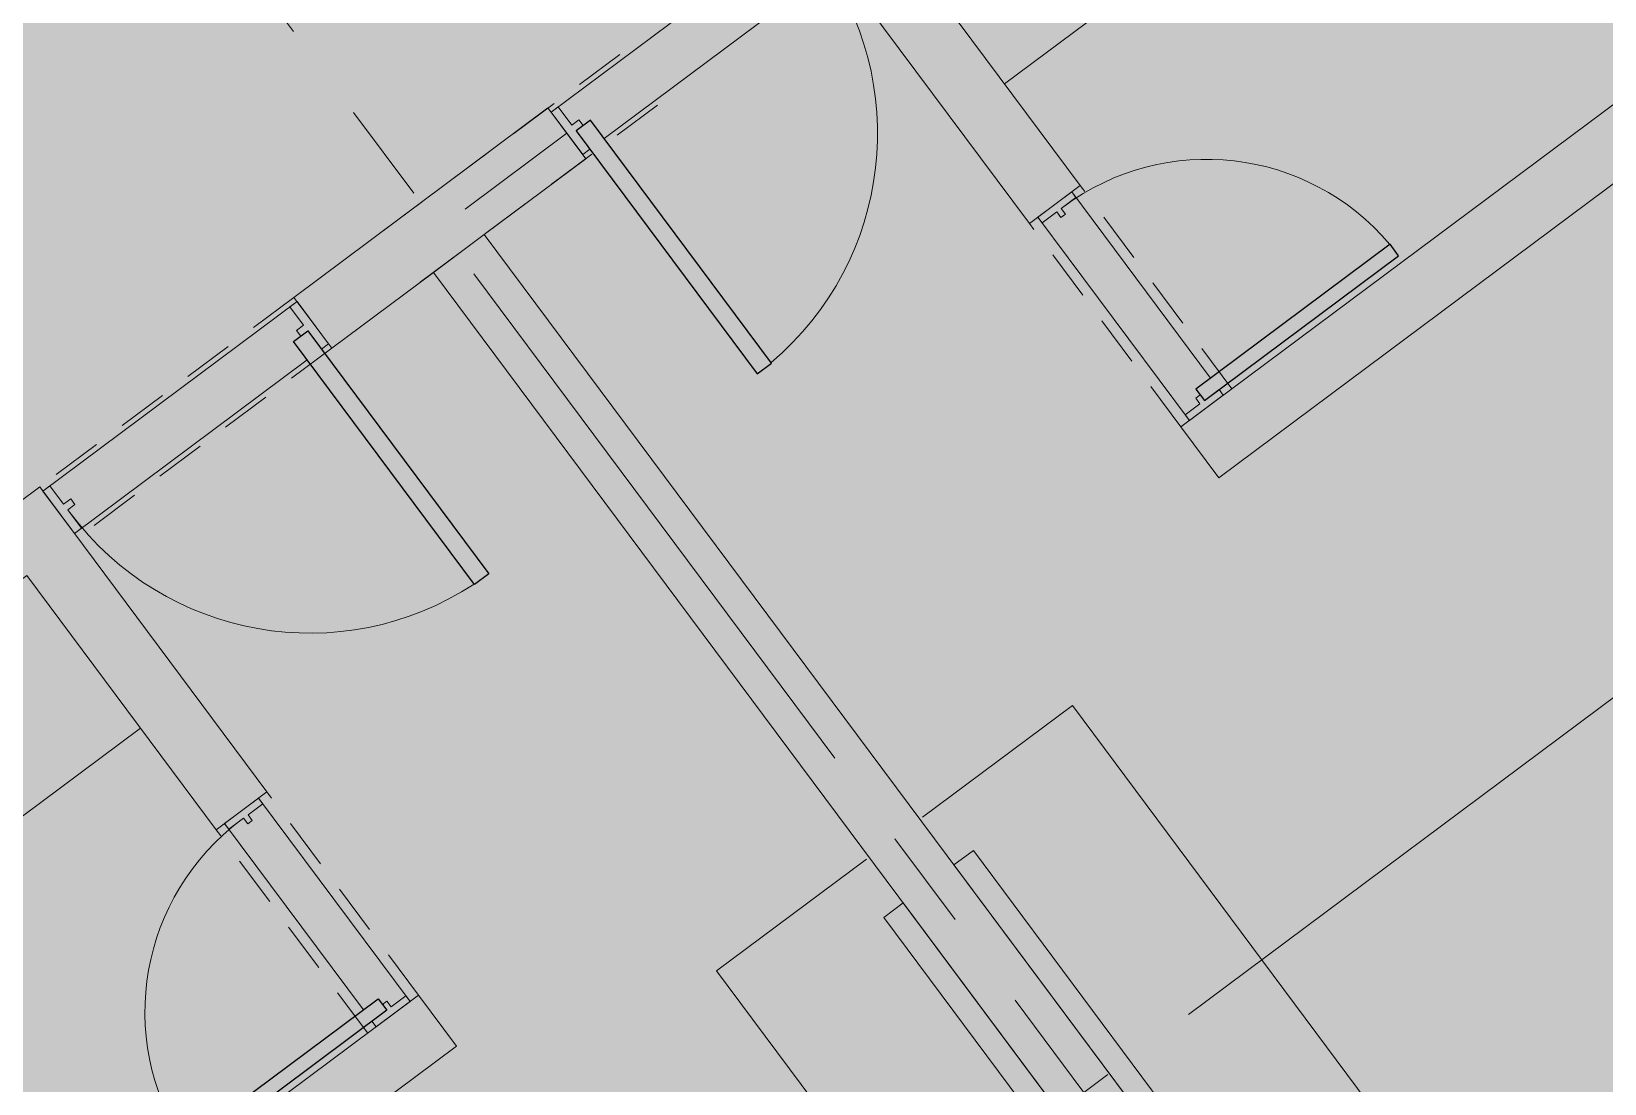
# Model space of a CAD drawing. Header units: metres. Extents: x -466 to 1322, y -1072 to 50.
# Drawn here: x 435.808 to 440.771, y -181.068 to -177.75 of the extents above; entities that cross this region are included whole.
import ezdxf

# ---------------------------------------------------------------- set-up
doc = ezdxf.new("R2010")
doc.units = ezdxf.units.M
for name, pattern in [('B1 P BAJA$0$HIDDEN', [9.525, 6.35, -3.175]), ('CENTER2', [28.575, 19.05, -3.175, 3.175, -3.175]), ('Hidden 1_16_', [0.002381, 0.001587, -0.00079375])]:
    doc.linetypes.add(name, pattern=pattern)
for name, color, linetype, lineweight in [('A - CANCEL', 2, 'Continuous', 0), ('A - Hatch muros', 4, 'Continuous', 0), ('A - MURO BAJO', 2, 'Continuous', 0), ('A - PROY', 250, 'B1 P BAJA$0$HIDDEN', 0), ('A-DOOR', 2, 'Continuous', 9), ('A-EJES', 61, 'CENTER2', 0), ('A-MUEBLES', 5, 'Continuous', 0), ('A-MURO INT', 4, 'Continuous', 0)]:
    doc.layers.add(name, color=color, linetype=linetype, lineweight=lineweight)
doc.layers.add('A-PUERTA', color=2, linetype='Continuous')
doc.layers.add('Hatch Interior', color=7, linetype='Continuous', lineweight=0, true_color=0xaf6350)

# ---------------------------------------------------------------- blocks, each defined once
blk = doc.blocks.new('JVAS_Puerta - 0_90 X 2_10-V18-Planta Baja')
at = {"color": 0}
for p, q in [((-0.425, -0.0425), (-0.425, -0.9025)), ((-0.374, -0.0425), (-0.425, -0.0425)), ((-0.374, -0.9025), (-0.374, -0.0425)), ((-0.425, -0.9025), (-0.374, -0.9025))]:
    blk.add_line(p, q, dxfattribs=at)
at = {"layer": 'A - PROY', "color": 18, "linetype": 'Continuous', "ltscale": 100, "true_color": 0x000000}
blk.add_arc((-0.425, -0.0525), 0.85, 273.4398, 0, dxfattribs=at)
at = {"layer": 'A-DOOR', "color": 253, "linetype": 'Continuous', "ltscale": 100}
for p, q in [((-0.45, 0.0425), (0.45, 0.0425)), ((-0.374, -0.1075), (0.45, -0.1075))]:
    blk.add_line(p, q, dxfattribs=at)
at = {"layer": 'A-DOOR'}
for p, q in [((-0.425, 0.0425), (-0.45, 0.0425)), ((-0.45, 0.0425), (-0.45, -0.1075)), ((-0.425, -0.0225), (-0.425, 0.0425)), ((0.45, 0.0425), (0.425, 0.0425)), ((0.425, 0.0425), (0.425, -0.0225)), ((0.45, -0.1075), (0.45, 0.0425)), ((-0.4, -0.0225), (-0.425, -0.0225)), ((-0.425, -0.1075), (-0.425, -0.0425)), ((-0.425, -0.0425), (-0.4, -0.0425)), ((-0.4, -0.0425), (-0.4, -0.0225)), ((0.425, -0.0225), (0.4, -0.0225)), ((0.4, -0.0225), (0.4, -0.0425)), ((0.4, -0.0425), (0.425, -0.0425)), ((0.425, -0.0425), (0.425, -0.1075)), ((-0.45, -0.1075), (-0.425, -0.1075)), ((0.425, -0.1075), (0.45, -0.1075))]:
    blk.add_line(p, q, dxfattribs=at)

msp = doc.modelspace()

# ---------------------------------------------------------------- hatches: boundary and pattern name
at = {"layer": 'A - Hatch muros', "transparency": 33554687}
h = msp.add_hatch(color=256, dxfattribs=at)
h.dxf.hatch_style = 1
h.paths.add_polyline_path([(450.8226, -172.5038), (443.1164, -178.2478), (445.6862, -181.6954), (445.5258, -181.815), (444.2111, -180.051), (443.8102, -180.3498), (443.6906, -180.1895), (444.0915, -179.8907), (442.1194, -177.2448), (439.5537, -179.1572), (439.4342, -178.9968), (441.9999, -177.0845), (440.9241, -175.6412), (438.5188, -177.4341), (439.1164, -178.2359), (438.9561, -178.3554), (438.2389, -177.3933), (440.8046, -175.4809), (440.6253, -175.2404), (440.7857, -175.1208), (441.1443, -175.6019), (442.7478, -174.4067), (442.8674, -174.567), (441.2638, -175.7623), (442.9969, -178.0874), (444.4401, -177.0117), (443.1851, -175.328), (443.3454, -175.2084), (444.6004, -176.8922), (448.8499, -173.7248), (448.6108, -173.4041), (448.7712, -173.2846), (449.0102, -173.6053), (450.7461, -172.3114)])
at = {"layer": 'A-MURO INT', "transparency": 33554687}
h = msp.add_hatch(color=256, dxfattribs=at)
h.dxf.hatch_style = 1
h.paths.add_polyline_path([(437.5567, -178.1513), (437.4371, -177.9909), (437.0363, -178.2897), (437.1558, -178.4501)])
h.paths.add_polyline_path([(437.1558, -178.4501), (437.0363, -178.2897), (436.6354, -178.5885), (436.7549, -178.7489), (437.0756, -178.5098)])
h = msp.add_hatch(color=256, dxfattribs=at)
h.dxf.hatch_style = 1
h.paths.add_polyline_path([(440.9238, -182.5013), (440.8042, -182.3409), (440.4114, -182.6338), (440.4033, -182.6397), (437.236, -178.3903), (437.5567, -178.1513), (437.4371, -177.9909), (436.6354, -178.5885), (436.7549, -178.7489), (437.0756, -178.5098), (440.243, -182.7593), (439.8421, -183.0581), (439.9616, -183.2184), (440.3625, -182.9196), (441.6773, -184.6835), (441.8376, -184.564), (440.5229, -182.8001)])
h = msp.add_hatch(color=256, dxfattribs=at)
h.dxf.hatch_style = 1
h.paths.add_polyline_path([(433.3874, -181.2589), (435.7928, -179.466), (436.3904, -180.2678), (436.5507, -180.1483), (435.8336, -179.1861), (430.5418, -183.1304), (430.9004, -183.6115), (431.259, -184.0926), (431.4193, -183.973), (431.0608, -183.492), (430.8217, -183.1713), (433.2271, -181.3784), (434.3028, -182.8216), (431.7371, -184.734), (431.8566, -184.8943), (434.4223, -182.982), (436.3944, -185.6278), (436.3946, -185.628), (436.3703, -185.6461), (435.9936, -185.9266), (436.1131, -186.087), (436.514, -185.7882), (437.8287, -187.5521), (437.9891, -187.4326), (436.6743, -185.6687), (437.0752, -185.3699), (436.9557, -185.2095), (436.579, -185.4902), (436.5792, -185.4904), (436.5549, -185.5085), (436.3503, -185.234), (436.3049, -185.173), (434.8554, -183.2283), (434.8099, -183.1674), (434.6064, -182.8943), (434.5827, -182.8624), (437.1484, -180.95), (437.0288, -180.7897), (434.4631, -182.7021)])
h.paths.add_polyline_path([(433.6005, -181.1), (433.6011, -181.0996), (433.6085, -181.0941), (433.6278, -181.0797), (433.6278, -181.0797), (433.6225, -181.0837), (433.6092, -181.0936), (433.6005, -181.1)], flags=16)
at = {"layer": 'Hatch Interior', "transparency": 33554687}
h = msp.add_hatch(color=256, dxfattribs=at)
h.dxf.hatch_style = 1
edge = h.paths.add_edge_path()
edge.add_line((417.7382, -197.1638), (419.3856, -199.3747))
edge.add_arc((419.7198, -199.9897), 0.7, 36.6996, 118.5178, ccw=False)
edge.add_line((420.2811, -199.5714), (421.6441, -198.5555))
edge.add_line((421.6441, -198.5555), (425.1105, -200.2313))
edge.add_line((425.1105, -200.2313), (423.8168, -202.9072))
edge.add_line((423.8168, -202.9072), (449.7456, -215.4426))
edge.add_line((449.7456, -215.4426), (452.2266, -210.3109))
edge.add_line((452.2266, -210.3109), (452.8795, -208.9604))
edge.add_line((452.8795, -208.9604), (426.2831, -196.1578))
edge.add_line((426.2831, -196.1578), (424.9683, -194.3939))
edge.add_line((424.9683, -194.3939), (443.8484, -180.3214))
edge.add_line((443.8484, -180.3214), (442.6531, -178.7178))
edge.add_line((442.6531, -178.7178), (449.1895, -173.8458))
edge.add_line((449.1895, -173.8458), (446.0819, -169.6766))
edge.add_line((446.0819, -169.6766), (408.2908, -197.8447))
edge.add_line((408.2908, -197.8447), (413.4672, -200.3473))
edge.add_line((413.4672, -200.3473), (417.7382, -197.1638))

# ---------------------------------------------------------------- linework, layer by layer
at = {"layer": 'A - CANCEL'}
for p, q in [((437.1762, -178.3101), (437.4969, -178.0711)), ((437.0756, -178.5098), (437.236, -178.3903))]:
    msp.add_line(p, q, dxfattribs=at)
at = {"layer": 'A - MURO BAJO', "ltscale": 0.05}
for points in [[(438.8774, -177.9152), (439.8796, -177.1682), (439.521, -176.6871)], [(436.1513, -179.9471), (435.1491, -180.6941), (434.7905, -180.213)]]:
    msp.add_lwpolyline(points, dxfattribs=at)
at = {"layer": 'A - PROY', "color": 250, "linetype": 'Hidden 1_16_', "ltscale": 100}
for points in [[(436.9141, -178.3807), (437.7159, -177.7831)], [(437.0336, -178.5411), (437.8354, -177.9435)], [(439.5945, -178.8773), (439.1164, -178.2359)], [(439.4342, -178.9968), (438.9561, -178.3554)], [(436.6354, -178.5885), (435.8336, -179.1861)], [(436.7549, -178.7489), (435.9531, -179.3465)], [(437.0288, -180.7897), (436.5507, -180.1483)], [(436.8685, -180.9092), (436.3904, -180.2678)]]:
    msp.add_lwpolyline(points, dxfattribs=at)
at = {"layer": 'A-EJES', "ltscale": 0.1}
for p, q in [((441.7575, -184.6238), (433.7774, -173.9176)), ((445.5676, -176.296), (409.6606, -203.0599))]:
    msp.add_line(p, q, dxfattribs=at)
at = {"layer": 'A-MUEBLES'}
for p, q in [((439.0916, -179.8758), (438.6185, -180.2284)), ((440.8844, -182.2812), (439.0916, -179.8758)), ((438.7792, -180.3332), (438.7181, -180.3787)), ((440.3569, -182.4499), (438.7792, -180.3332)), ((437.9691, -180.7125), (438.4421, -180.3599)), ((438.7181, -180.3787), (440.2958, -182.4954)), ((438.4966, -180.5438), (438.5577, -180.4982)), ((438.5577, -180.4982), (440.1354, -182.6149)), ((440.0743, -182.6605), (438.4966, -180.5438)), ((439.7619, -183.1178), (437.9691, -180.7125))]:
    msp.add_line(p, q, dxfattribs=at)
at = {"layer": 'A-MURO INT'}
for points in [[(450.8226, -172.5038), (443.1164, -178.2478), (445.6862, -181.6954), (445.5258, -181.815), (444.2111, -180.051), (443.8102, -180.3498), (443.6906, -180.1895), (444.0915, -179.8907), (442.1194, -177.2448), (439.5537, -179.1572), (439.4342, -178.9968), (441.9999, -177.0845)], [(438.5188, -177.4341), (439.1164, -178.2359), (438.9561, -178.3554), (438.2389, -177.3933)], [(431.8566, -184.8943), (434.4223, -182.982), (436.3944, -185.6278), (435.9936, -185.9266), (436.1131, -186.087), (436.514, -185.7882), (437.8287, -187.5521), (437.9891, -187.4326), (436.6743, -185.6687), (437.0752, -185.3699), (436.9557, -185.2095), (436.5548, -185.5083), (434.5827, -182.8624), (437.1484, -180.95), (437.0288, -180.7897), (434.4631, -182.7021), (433.3874, -181.2589), (435.7928, -179.466), (436.3904, -180.2678), (436.5507, -180.1483), (435.8336, -179.1861), (430.5418, -183.1304)]]:
    msp.add_lwpolyline(points, dxfattribs=at)
msp.add_lwpolyline([(437.0756, -178.5098), (440.243, -182.7593), (439.8421, -183.0581), (439.9616, -183.2184), (440.3625, -182.9196), (441.6773, -184.6835), (441.8376, -184.564), (440.5229, -182.8001), (440.9238, -182.5013), (440.8042, -182.3409), (440.4033, -182.6397), (437.236, -178.3903), (437.5567, -178.1513), (437.4371, -177.9909), (436.6354, -178.5885), (436.7549, -178.7489)], close=True, dxfattribs=at)

# ---------------------------------------------------------------- block references
at = {"layer": 'A-PUERTA'}
for p, xscale, yscale, zscale, rotation in [((437.8762, -177.7433), 1.111111111111195, 1.111111111111195, 1.111111111111195, 36.69961023292782), ((439.2521, -178.6336), 0.8888888888888831, 0.8888888888888831, 0.8888888888888831, 126.6996102328859), ((436.2727, -178.9385), -1.111111111111195, 1.111111111111195, 1.111111111111195, 36.69961023286486), ((436.7328, -180.5115), -0.888888888888883, 0.8888888888888831, 0.8888888888888831, 306.6996102329176)]:
    msp.add_blockref('JVAS_Puerta - 0_90 X 2_10-V18-Planta Baja', p, dxfattribs=dict(at, xscale=xscale, yscale=yscale, zscale=zscale, rotation=rotation))

doc.saveas('drawing.dxf')
